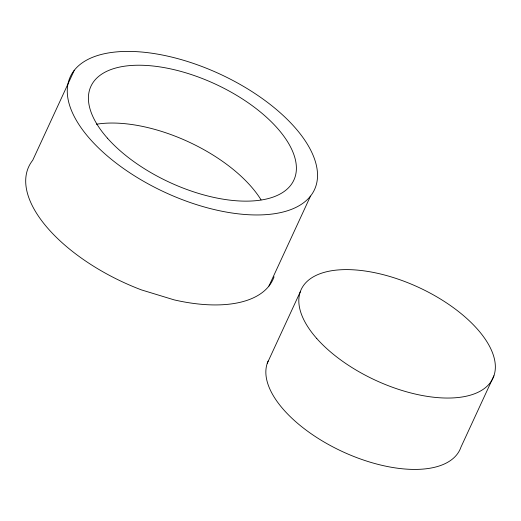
<?xml version="1.0" encoding="UTF-8"?>
<svg xmlns="http://www.w3.org/2000/svg" width="521" height="521" viewBox="0 0 521 521"><rect width="100%" height="100%" fill="white"/><g stroke="black" fill="none" stroke-linecap="round" stroke-linejoin="round"><path stroke-width="0.78" d="M74.301 70.263L32.732 160.24A134.509 65.21 24.8 0 0 141.451 289.904L174.066 299.855A134.509 65.21 24.8 0 0 274.059 276.807M268.934 286.075L310.503 196.098A134.509 65.21 24.8 0 0 169.169 56.483A134.509 65.21 24.8 0 0 97.538 146.968A134.509 65.21 24.8 0 0 310.503 196.098M267.28 363.235L300.259 291.864M493.915 375.797L460.942 447.168A105.633 51.208 24.8 0 1 345.156 452.834A105.633 51.208 24.8 0 1 268.152 361.046M96.392 124.239A111.787 54.197 24.8 0 1 261.047 199.856M107.417 138.156A111.787 54.197 24.8 0 0 286.797 189.397A111.787 54.197 24.8 0 0 182.988 71.996A111.787 54.197 24.8 0 0 107.417 138.156M316.781 338.526A105.633 51.208 24.8 0 0 486.288 386.947A105.633 51.208 24.8 0 0 388.191 276.013A105.633 51.208 24.8 0 0 316.781 338.526"/></g></svg>
